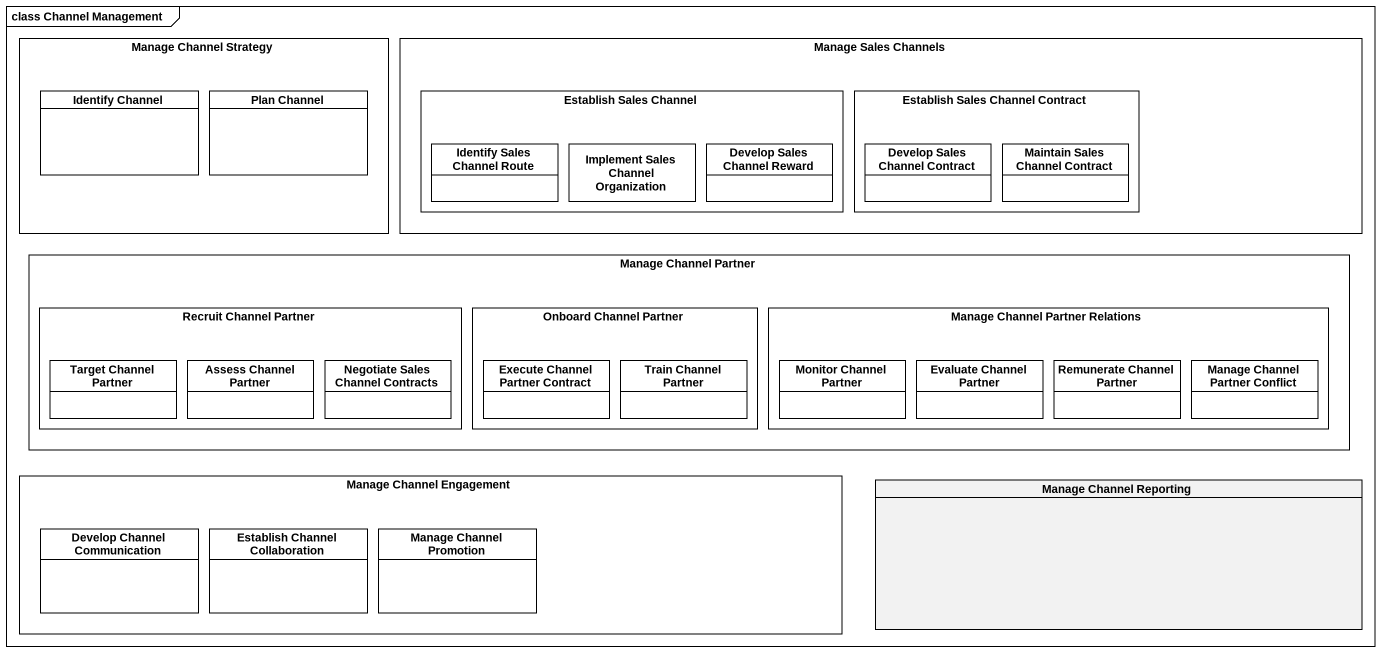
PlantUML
@startuml
mainframe class Channel Management
hide circle
hide empty members
rectangle "Manage Channel Strategy" as Manage_Channel_Strategy {
  class "Identify Channel" as Identify_Channel #FFFFFF
  class "Plan Channel" as Plan_Channel #FFFFFF
}
rectangle "Manage Sales Channels" as Manage_Sales_Channels {
  rectangle "Establish Sales Channel" as Establish_Sales_Channel #FFFFFF {
    class "Identify Sales Channel Route" as Identify_Sales_Channel_Route #FFFFFF
    class "Implement Sales Channel Organization" as Implement_Sales_Channel #FFFFFF
    class "Develop Sales Channel Reward" as Develop_Sales_Channel_Reward #FFFFFF
  }
  rectangle "Establish Sales Channel Contract" as Establish_Sales_Channel_2 #FFFFFF {
    class "Develop Sales Channel Contract" as Develop_Sales_Channel #FFFFFF
    class "Maintain Sales Channel Contract" as Maintain_Sales_Channel #FFFFFF
  }
}
rectangle "Manage Channel Partner" as Manage_Channel_Partner {
  rectangle "Recruit Channel Partner" as Recruit_Channel_Partner #FFFFFF {
    class "Target Channel Partner" as Target_Channel_Partner #FFFFFF
    class "Assess Channel Partner" as Assess_Channel_Partner #FFFFFF
    class "Negotiate Sales Channel Contracts" as Negotiate_Sales_Channel #FFFFFF
  }
  rectangle "Onboard Channel Partner" as Onboard_Channel_Partner #FFFFFF {
    class "Execute Channel Partner Contract" as Execute_Channel_Partner #FFFFFF
    class "Train Channel Partner" as Train_Channel_Partner #FFFFFF
  }
  rectangle "Manage Channel Partner Relations" as Manage_Channel_Partner_2 #FFFFFF {
    class "Monitor Channel Partner" as Monitor_Channel_Partner #FFFFFF
    class "Evaluate Channel Partner" as Evaluate_Channel_Partner #FFFFFF
    class "Remunerate Channel Partner" as Remunerate_Channel_Partner #FFFFFF
    class "Manage Channel Partner Conflict" as Manage_Channel_Partner_3 #FFFFFF
  }
}
rectangle "Manage Channel Engagement" as Manage_Channel_Engagement {
  class "Develop Channel Communication" as Develop_Channel #FFFFFF
  class "Establish Channel Collaboration" as Establish_Channel #FFFFFF
  class "Manage Channel Promotion" as Manage_Channel_Promotion #FFFFFF
}
class "Manage Channel Reporting" as Manage_Channel_Reporting
@enduml
